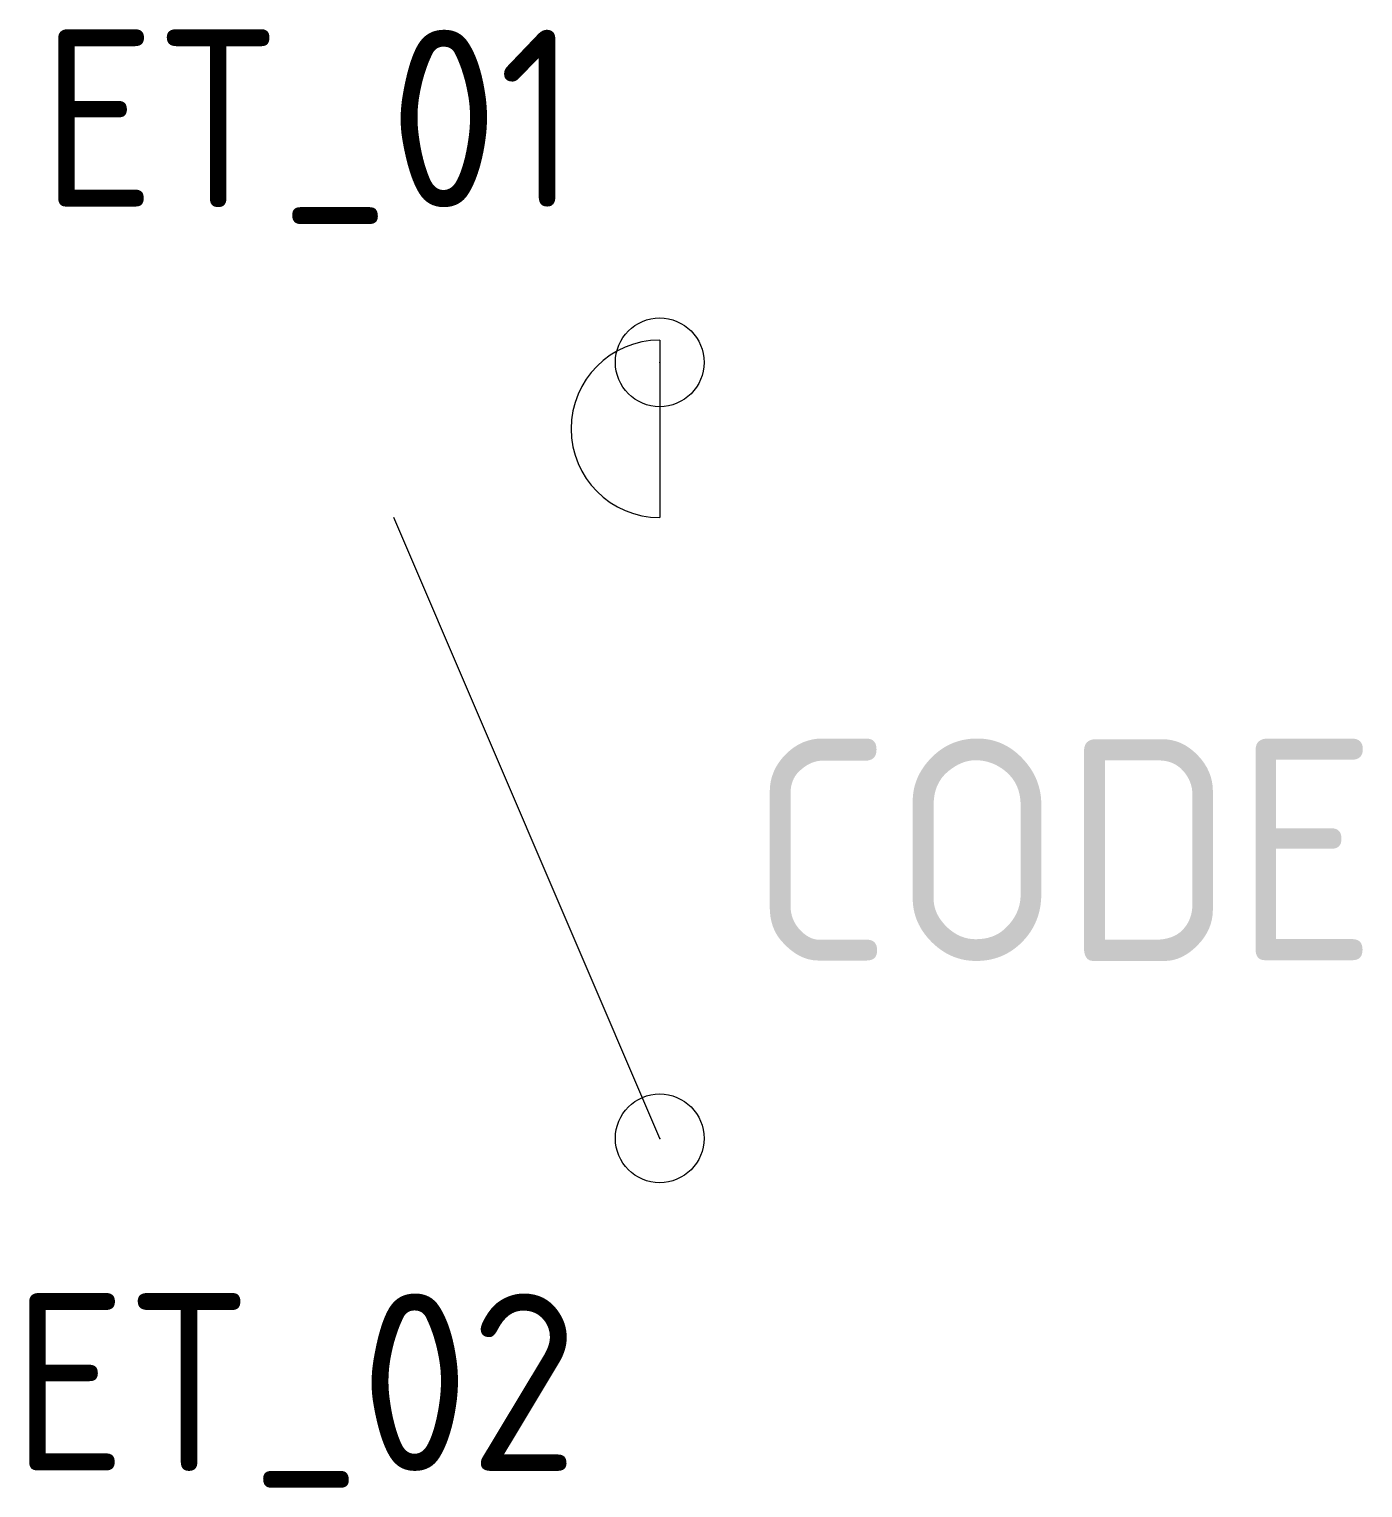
# Model space of a CAD drawing. Extents: x 72.9 to 87.9, y 294.8 to 311.3.
import ezdxf
from ezdxf.enums import TextEntityAlignment as Align

# ---------------------------------------------------------------- set-up
doc = ezdxf.new("R2010")
doc.units = 0
doc.header["$LTSCALE"] = 10
doc.header["$MEASUREMENT"] = 0
doc.header["$PDMODE"] = 32
doc.header["$PDSIZE"] = 1
doc.layers.get('0').update_dxf_attribs({"linetype": 'CONTINUOUS'})
for name, color, linetype in [('C', 7, 'CONTINUOUS'), ('TKST2', 2, 'CONTINUOUS'), ('TKST3', 1, 'CONTINUOUS')]:
    doc.layers.add(name, color=color, linetype=linetype)
doc.styles.get("Standard").update_dxf_attribs({"font": 'ISO8', "width": 1.2})

msp = doc.modelspace()

# ---------------------------------------------------------------- linework, layer by layer
msp.add_lwpolyline([(80, 307.75, 1), (80, 305.75)], format="xyb")
for points in [[(80, 307.75), (80, 305.75)], [(80, 298.75), (77, 305.75)]]:
    msp.add_lwpolyline(points)
at = {"layer": 'C', "color": 1}
msp.add_point((80, 307.5), dxfattribs=at)
at = {"layer": 'C', "color": 2}
msp.add_point((80, 298.75), dxfattribs=at)

# ---------------------------------------------------------------- texts
at = {"layer": 'TKST2'}
for tag, p in [('ET_01', (79.08, 309.25)), ('ET_02', (79.08, 295))]:
    msp.add_attdef(tag, text='', height=2, dxfattribs=at).set_placement(p, align=Align.RIGHT)
at = {"layer": 'TKST3'}
msp.add_attdef('CODE', (81, 300.75), '-K', height=2.5, dxfattribs=at)

doc.saveas('drawing.dxf')
